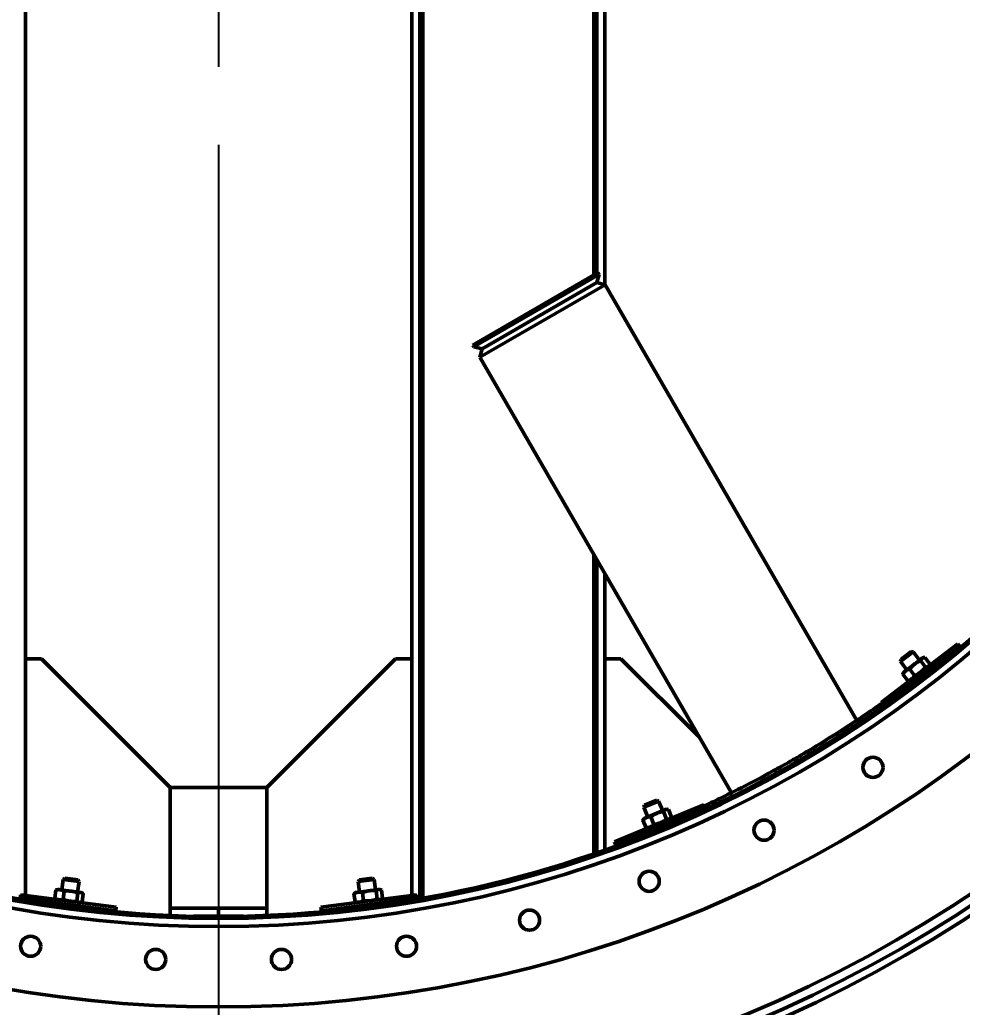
# Model space of a CAD drawing. Header units: inches. Extents: x 11 to 1621, y 11 to 1332.
# Drawn here: x 1241.02 to 1270.3, y 319.62 to 350.31 of the extents above; entities that cross this region are included whole.
import ezdxf

# ---------------------------------------------------------------- set-up
doc = ezdxf.new("R2010")
doc.units = ezdxf.units.IN
doc.header["$LTSCALE"] = 48
doc.header["$MEASUREMENT"] = 0
doc.linetypes.add('CHAIN', pattern=[0.7087, 0.4724, -0.0591, 0.1181, -0.0591])
for name, color, linetype, lineweight in [('Center Mark (ANSI)', 7, 'Continuous', 25), ('Centerline (ANSI)', 7, 'Continuous', 25), ('Dimension (ANSI)', 7, 'Continuous', 25), ('Visible (ANSI)', 7, 'Continuous', 50)]:
    doc.layers.add(name, color=color, linetype=linetype, lineweight=lineweight)
doc.styles.add('Dimension Text', font='tahoma.ttf')
doc.dimstyles.new('ELC FT', dxfattribs={"dimscale": 48, "dimtxt": 0.12, "dimasz": 0.098425, "dimexe": 0.05, "dimexo": 0.1, "dimgap": 0.031496, "dimtad": 1, "dimdec": 5, "dimzin": 3, "dimdsep": 46, "dimlunit": 4, "dimtxsty": 'Dimension Text', "dimcen": 0.09, "dimdle": 0.5, "dimclrd": 5, "dimclre": 5, "dimclrt": 256, "dimadec": 1, "dimazin": 3, "dimtfac": 0.833333, "dimtofl": 0, "dimtmove": 0, "dimatfit": 3, "dimfxl": 0, "dimfrac": 2, "dimtolj": 1, "dimtzin": 0, "dimlwd": 25, "dimlwe": 25, "dimarcsym": 0})

# ---------------------------------------------------------------- blocks, each defined once
blk = doc.blocks.new('*D39')
at = {"layer": 'Defpoints', "color": 0, "linetype": 'Continuous', "transparency": 16777216}
for p in [(1445.072, 324.19), (1247.197, 313.63), (1445.072, 253.693)]:
    blk.add_point(p, dxfattribs=at)
at = {"layer": 'Dimension (ANSI)', "color": 5, "linetype": 'Continuous', "lineweight": 25, "transparency": 16777216}
for p, q in [((1445.072, 319.39), (1445.072, 251.293)), ((1247.197, 308.83), (1247.197, 251.293)), ((1251.921, 253.693), (1440.348, 253.693))]:
    blk.add_line(p, q, dxfattribs=at)
at = {"layer": 'Dimension (ANSI)', "color": 5, "linetype": 'Continuous', "transparency": 16777216}
for points in [[(1251.921, 254.48), (1251.921, 252.905), (1247.197, 253.693)], [(1440.348, 254.48), (1440.348, 252.905), (1445.072, 253.693)]]:
    blk.add_solid(points, dxfattribs=at)
at = {"layer": 'Dimension (ANSI)', "linetype": 'Continuous', "lineweight": 25, "transparency": 16777216, "insert": (1346.134, 258.841), "char_height": 5.76, "attachment_point": 5, "style": 'Dimension Text'}
blk.add_mtext('\\A1;16\'-5 7/8"', dxfattribs=at)

msp = doc.modelspace()

# ---------------------------------------------------------------- linework, layer by layer
at = {"layer": 'Center Mark (ANSI)', "linetype": 'CHAIN', "ltscale": 0.952448}
msp.add_line((1247.196979, 403.130235), (1247.196979, 313.630235), dxfattribs=at)
at = {"layer": 'Centerline (ANSI)', "linetype": 'CHAIN', "ltscale": 0.952448}
msp.add_line((1247.196963, 896.951101), (1247.196963, 271.446921), dxfattribs=at)
at = {"layer": 'Visible (ANSI)'}
for p, q in [((1241.196979, 323.100624), (1241.196979, 393.659846)), ((1253.196979, 393.659846), (1253.196979, 323.100624)), ((1253.446979, 393.770084), (1253.446979, 322.990386)), ((1253.538693, 393.753764), (1253.538693, 323.006706)), ((1259.196979, 374.681033), (1259.196979, 342.079436)), ((1258.855266, 374.382487), (1258.855266, 342.377983)), ((1258.946979, 342.430934), (1258.946979, 374.329536)), ((1258.989287, 342.45536), (1255.092172, 340.20536)), ((1255.123422, 340.151233), (1259.020537, 342.401233)), ((1258.951907, 342.145103), (1259.020537, 342.401233)), ((1259.020537, 342.401233), (1258.989287, 342.45536)), ((1259.208037, 342.076474), (1255.310922, 339.826474)), ((1255.379552, 340.082603), (1258.951907, 342.145103)), ((1258.951907, 342.145103), (1255.379552, 340.082603)), ((1258.951907, 342.145103), (1259.208037, 342.076474)), ((1259.208037, 342.076474), (1267.024427, 328.538088)), ((1255.123422, 340.151233), (1255.092172, 340.20536)), ((1255.379552, 340.082603), (1255.123422, 340.151233)), ((1255.379552, 340.082603), (1255.310922, 339.826474)), ((1255.310922, 339.826474), (1263.127313, 326.288088)), ((1258.855266, 333.68749), (1258.855266, 324.38629)), ((1258.946979, 324.417882), (1258.946979, 333.528638)), ((1259.196979, 333.095625), (1259.196979, 324.505408)), ((1267.776834, 329.096027), (1270.156894, 330.922311)), ((1270.223493, 330.835518), (1270.156894, 330.922311)), ((1267.843433, 329.009234), (1270.223493, 330.835518)), ((1268.774573, 330.670437), (1268.377897, 330.366056)), ((1268.38747, 330.431096), (1268.709272, 330.678023)), ((1268.709272, 330.678023), (1268.774573, 330.670437)), ((1268.97466, 330.409679), (1268.774573, 330.670437)), ((1241.696979, 330.451101), (1241.196979, 330.451101)), ((1245.696979, 326.451101), (1241.696979, 330.451101)), ((1248.696979, 326.451101), (1252.696979, 330.451101)), ((1252.696979, 330.451101), (1253.196979, 330.451101)), ((1259.196979, 330.451101), (1259.696979, 330.451101)), ((1259.696979, 330.451101), (1262.126454, 328.021626)), ((1268.38747, 330.431096), (1268.377897, 330.366056)), ((1268.577983, 330.105298), (1268.377897, 330.366056)), ((1268.815154, 330.287286), (1268.540293, 330.076377)), ((1269.051183, 330.468397), (1268.815154, 330.287286)), ((1269.159525, 330.191101), (1269.001919, 330.396497)), ((1269.073829, 330.485774), (1269.051183, 330.468397)), ((1269.073829, 330.485774), (1269.107112, 330.493153)), ((1269.290989, 330.291977), (1269.133383, 330.497373)), ((1269.264372, 330.237454), (1269.280113, 330.267694)), ((1268.609803, 329.769284), (1268.452197, 329.974681)), ((1268.478814, 330.029203), (1268.463073, 329.998964)), ((1268.540293, 330.076377), (1268.478814, 330.029203)), ((1268.818932, 329.929755), (1268.661326, 330.135151)), ((1269.272152, 330.021979), (1269.231801, 330.074566)), ((1268.669357, 329.780883), (1268.636074, 329.773505)), ((1268.875476, 329.717599), (1268.835124, 329.770186)), ((1267.843433, 329.009234), (1267.776834, 329.096027)), ((1267.885674, 329.041647), (1267.907568, 329.0106)), ((1245.696979, 326.451101), (1248.696979, 326.451101)), ((1245.696979, 326.451101), (1245.696979, 322.474053)), ((1248.696979, 326.451101), (1248.696979, 322.474053)), ((1260.867511, 326.029933), (1260.405571, 325.838592)), ((1260.431652, 325.898937), (1260.806399, 326.054162)), ((1260.806399, 326.054162), (1260.867511, 326.029933)), ((1260.993291, 325.726274), (1260.867511, 326.029933)), ((1259.496282, 324.767404), (1262.26792, 325.915454)), ((1259.538147, 324.666331), (1262.309786, 325.814381)), ((1260.431652, 325.898937), (1260.405571, 325.838592)), ((1260.531351, 325.534932), (1260.405571, 325.838592)), ((1261.082404, 325.763186), (1260.807543, 325.649334)), ((1261.115285, 325.467297), (1261.016209, 325.706486)), ((1261.108776, 325.774109), (1261.082404, 325.763186)), ((1261.108776, 325.774109), (1261.142835, 325.772622)), ((1261.268378, 325.53071), (1261.169303, 325.7699)), ((1262.260594, 325.794005), (1262.276535, 325.759522)), ((1262.276535, 325.759522), (1262.260594, 325.794005)), ((1262.276535, 325.759522), (1262.260594, 325.794005)), ((1262.309786, 325.814381), (1262.26792, 325.915454)), ((1260.47512, 325.202132), (1260.376044, 325.441321)), ((1260.415866, 325.487097), (1260.392835, 325.461962)), ((1260.48746, 325.516752), (1260.415866, 325.487097)), ((1260.807543, 325.649334), (1260.48746, 325.516752)), ((1260.718656, 325.303008), (1260.61958, 325.542197)), ((1261.228556, 325.484935), (1261.251588, 325.51007)), ((1260.535646, 325.197922), (1260.501588, 325.199409)), ((1260.718363, 325.083447), (1260.692997, 325.144685)), ((1261.180302, 325.274788), (1261.154937, 325.336027)), ((1259.538147, 324.666331), (1259.496282, 324.767404)), ((1259.293623, 324.539799), (1259.314661, 324.480946)), ((1242.322233, 323.268182), (1242.365134, 323.594049)), ((1242.417893, 323.63327), (1242.365134, 323.594049)), ((1242.860856, 323.528786), (1242.365134, 323.594049)), ((1242.417893, 323.63327), (1242.820046, 323.580325)), ((1242.817955, 323.202919), (1242.860856, 323.528786)), ((1242.820046, 323.580325), (1242.860856, 323.528786)), ((1252.028825, 323.594049), (1251.533103, 323.528786)), ((1251.573913, 323.580325), (1251.533103, 323.528786)), ((1251.576004, 323.202919), (1251.533103, 323.528786)), ((1251.573913, 323.580325), (1251.976066, 323.63327)), ((1251.976066, 323.63327), (1252.028825, 323.594049)), ((1252.071726, 323.268182), (1252.028825, 323.594049)), ((1242.107135, 323.008085), (1242.140928, 323.264766)), ((1242.198302, 323.284498), (1242.165789, 323.274247)), ((1242.275132, 323.274383), (1242.198302, 323.284498)), ((1242.618623, 323.229162), (1242.275132, 323.274383)), ((1242.368481, 322.973678), (1242.402274, 323.23036)), ((1242.913585, 323.190329), (1242.618623, 323.229162)), ((1251.528903, 323.196718), (1251.452073, 323.186604)), ((1251.872393, 323.24194), (1251.528903, 323.196718)), ((1252.167356, 323.280772), (1251.872393, 323.24194)), ((1252.122535, 322.986456), (1252.088742, 323.243137)), ((1252.195657, 323.284498), (1252.167356, 323.280772)), ((1252.195657, 323.284498), (1252.22817, 323.274247)), ((1252.286824, 323.008085), (1252.253031, 323.264766)), ((1241.027793, 323.012554), (1241.042072, 323.121018)), ((1241.027793, 323.012554), (1244.002127, 322.620975)), ((1241.042072, 323.121018), (1244.016407, 322.729439)), ((1241.196979, 322.947144), (1241.196979, 322.99028)), ((1242.157448, 322.974176), (1242.128695, 322.992493)), ((1242.794117, 322.917642), (1242.827909, 323.174324)), ((1242.941886, 323.186604), (1242.913585, 323.190329)), ((1242.941886, 323.186604), (1242.970638, 323.168286)), ((1242.958406, 322.896013), (1242.992199, 323.152695)), ((1250.377552, 322.729439), (1253.351887, 323.121018)), ((1250.391832, 322.620975), (1253.366166, 323.012554)), ((1251.435553, 322.896013), (1251.40176, 323.152695)), ((1251.452073, 323.186604), (1251.423321, 323.168286)), ((1251.6969, 322.93042), (1251.663107, 323.187101)), ((1252.236511, 322.974176), (1252.265264, 322.992493)), ((1253.196979, 322.99028), (1253.196979, 322.947144)), ((1253.366166, 323.012554), (1253.351887, 323.121018)), ((1242.258447, 322.783679), (1242.267099, 322.849396)), ((1242.754169, 322.718416), (1242.762821, 322.784133)), ((1242.901031, 322.876281), (1242.933545, 322.886533)), ((1244.002127, 322.620975), (1244.016407, 322.729439)), ((1248.696979, 322.701101), (1245.696979, 322.701101)), ((1247.196979, 322.451101), (1247.196979, 322.701101)), ((1247.196979, 322.701101), (1247.196979, 322.451101)), ((1250.391832, 322.620975), (1250.377552, 322.729439)), ((1251.492928, 322.876281), (1251.460414, 322.886533)), ((1251.63979, 322.718416), (1251.631138, 322.784133)), ((1252.135512, 322.783679), (1252.12686, 322.849396)), ((1244.26598, 322.499749), (1244.271068, 322.562042)), ((1247.196979, 322.451101), (1246.421579, 322.451101)), ((1247.97238, 322.451101), (1247.196979, 322.451101))]:
    msp.add_line(p, q, dxfattribs=at)
for centre, radius in [((1247.196979, 358.380235), 48.3125), ((1247.196979, 358.380235), 46.34375), ((1247.196979, 358.380235), 42.829288), ((1247.196979, 358.380235), 42.579288), ((1247.196979, 358.380235), 42.279288), ((1247.196979, 358.380235), 38.75), ((1247.196979, 358.380235), 36.25), ((1247.196979, 358.380235), 36), ((1267.524452, 327.078672), 0.3125), ((1264.141192, 325.125346), 0.3125), ((1260.572287, 323.536367), 0.3125), ((1256.85684, 322.329145), 0.3125), ((1241.358402, 321.516906), 0.3125), ((1253.035557, 321.516906), 0.3125), ((1245.243653, 321.10855), 0.3125), ((1249.150306, 321.10855), 0.3125)]:
    msp.add_circle(centre, radius, dxfattribs=at)
for start, end in [(289.67, 325.33), (229.67, 265.33), (265.33, 289.67)]:
    msp.add_arc((1247.196979, 358.380235), 35.9375, start, end, dxfattribs=at)
for points, weights in [([(1268.815154, 330.287286), (1268.736119, 330.22664), (1268.661326, 330.135151)], [1, 1.0379548493, 1]), ([(1269.001919, 330.396497), (1268.894189, 330.347931), (1268.815154, 330.287286)], [1, 1.0379548493, 1]), ([(1269.051183, 330.468397), (1269.020677, 330.444988), (1269.001919, 330.396497)], [1, 1.0379548493, 1]), ([(1269.133383, 330.497373), (1269.081689, 330.491805), (1269.051183, 330.468397)], [1, 1.0379548493, 1]), ([(1269.241725, 330.220077), (1269.272232, 330.243485), (1269.290989, 330.291977)], [1, 1.0379548493, 1]), ([(1268.540293, 330.076377), (1268.491765, 330.03914), (1268.452197, 329.974681)], [1, 1.0379548493, 1]), ([(1268.452197, 329.974681), (1268.457302, 329.987878), (1268.463073, 329.998964)], [1, 1.01005189042, 1.01477953359]), ([(1268.661326, 330.135151), (1268.588822, 330.113615), (1268.540293, 330.076377)], [1, 1.0379548493, 1]), ([(1268.818932, 329.929755), (1268.926662, 329.97832), (1269.005697, 330.038966)], [1, 1.0379548493, 1]), ([(1269.005697, 330.038966), (1269.084732, 330.099612), (1269.159525, 330.191101)], [1, 1.0379548493, 1]), ([(1269.159525, 330.191101), (1269.211219, 330.196669), (1269.241725, 330.220077)], [1, 1.0379548493, 1]), ([(1268.609803, 329.769284), (1268.682307, 329.79082), (1268.730836, 329.828058)], [1, 1.0379548493, 1]), ([(1268.636074, 329.773505), (1268.623872, 329.770799), (1268.609803, 329.769284)], [1.01477953359, 1.01005189042, 1]), ([(1268.730836, 329.828058), (1268.779364, 329.865295), (1268.818932, 329.929755)], [1, 1.0379548493, 1]), ([(1261.016209, 325.706486), (1260.899581, 325.687458), (1260.807543, 325.649334)], [1, 1.0379548493, 1]), ([(1261.082404, 325.763186), (1261.046878, 325.74847), (1261.016209, 325.706486)], [1, 1.0379548493, 1]), ([(1261.169303, 325.7699), (1261.117929, 325.777901), (1261.082404, 325.763186)], [1, 1.0379548493, 1]), ([(1260.48746, 325.516752), (1260.430947, 325.493343), (1260.376044, 325.441321)], [1, 1.0379548493, 1]), ([(1260.376044, 325.441321), (1260.384391, 325.452747), (1260.392835, 325.461962)], [1, 1.01005189042, 1.01477953359]), ([(1260.61958, 325.542197), (1260.543973, 325.54016), (1260.48746, 325.516752)], [1, 1.0379548493, 1]), ([(1260.807543, 325.649334), (1260.715504, 325.611211), (1260.61958, 325.542197)], [1, 1.0379548493, 1]), ([(1260.718656, 325.303008), (1260.835284, 325.322037), (1260.927323, 325.36016)], [1, 1.0379548493, 1]), ([(1260.927323, 325.36016), (1261.019361, 325.398283), (1261.115285, 325.467297)], [1, 1.0379548493, 1]), ([(1261.115285, 325.467297), (1261.166658, 325.459296), (1261.202184, 325.474011)], [1, 1.0379548493, 1]), ([(1261.202184, 325.474011), (1261.237709, 325.488726), (1261.268378, 325.53071)], [1, 1.0379548493, 1]), ([(1260.47512, 325.202132), (1260.550727, 325.204169), (1260.60724, 325.227577)], [1, 1.0379548493, 1]), ([(1260.501588, 325.199409), (1260.489101, 325.199955), (1260.47512, 325.202132)], [1.01477953359, 1.01005189042, 1]), ([(1260.60724, 325.227577), (1260.663753, 325.250986), (1260.718656, 325.303008)], [1, 1.0379548493, 1]), ([(1242.275132, 323.274383), (1242.214486, 323.282368), (1242.140928, 323.264766)], [1, 1.0379548493, 1]), ([(1242.140928, 323.264766), (1242.153869, 323.270488), (1242.165789, 323.274247)], [1, 1.01005189042, 1.01477953359]), ([(1242.402274, 323.23036), (1242.335777, 323.266399), (1242.275132, 323.274383)], [1, 1.0379548493, 1]), ([(1242.618623, 323.229162), (1242.519854, 323.242165), (1242.402274, 323.23036)], [1, 1.0379548493, 1]), ([(1242.827909, 323.174324), (1242.717392, 323.216159), (1242.618623, 323.229162)], [1, 1.0379548493, 1]), ([(1251.528903, 323.196718), (1251.468257, 323.188734), (1251.40176, 323.152695)], [1, 1.0379548493, 1]), ([(1251.663107, 323.187101), (1251.589548, 323.204702), (1251.528903, 323.196718)], [1, 1.0379548493, 1]), ([(1251.872393, 323.24194), (1251.773624, 323.228937), (1251.663107, 323.187101)], [1, 1.0379548493, 1]), ([(1252.088742, 323.243137), (1251.971163, 323.254943), (1251.872393, 323.24194)], [1, 1.0379548493, 1]), ([(1252.167356, 323.280772), (1252.129232, 323.275753), (1252.088742, 323.243137)], [1, 1.0379548493, 1]), ([(1252.253031, 323.264766), (1252.205479, 323.285791), (1252.167356, 323.280772)], [1, 1.0379548493, 1]), ([(1242.128695, 322.992493), (1242.118154, 322.999208), (1242.107135, 323.008085)], [1.01477953359, 1.01005189042, 1]), ([(1242.107135, 323.008085), (1242.173631, 322.972045), (1242.234277, 322.964061)], [1, 1.0379548493, 1]), ([(1242.234277, 322.964061), (1242.294923, 322.956077), (1242.368481, 322.973678)], [1, 1.0379548493, 1]), ([(1242.368481, 322.973678), (1242.478999, 322.931843), (1242.577768, 322.91884)], [1, 1.0379548493, 1]), ([(1242.577768, 322.91884), (1242.676537, 322.905837), (1242.794117, 322.917642)], [1, 1.0379548493, 1]), ([(1242.794117, 322.917642), (1242.834607, 322.885026), (1242.87273, 322.880007)], [1, 1.0379548493, 1]), ([(1242.913585, 323.190329), (1242.875462, 323.195348), (1242.827909, 323.174324)], [1, 1.0379548493, 1]), ([(1242.87273, 322.880007), (1242.910854, 322.874988), (1242.958406, 322.896013)], [1, 1.0379548493, 1]), ([(1242.992199, 323.152695), (1242.951708, 323.18531), (1242.913585, 323.190329)], [1, 1.0379548493, 1]), ([(1251.40176, 323.152695), (1251.41278, 323.161571), (1251.423321, 323.168286)], [1, 1.01005189042, 1.01477953359]), ([(1251.460414, 322.886533), (1251.448495, 322.890291), (1251.435553, 322.896013)], [1.01477953359, 1.01005189042, 1]), ([(1251.435553, 322.896013), (1251.509112, 322.878412), (1251.569757, 322.886396)], [1, 1.0379548493, 1]), ([(1251.569757, 322.886396), (1251.630403, 322.89438), (1251.6969, 322.93042)], [1, 1.0379548493, 1]), ([(1251.6969, 322.93042), (1251.814479, 322.918614), (1251.913248, 322.931618)], [1, 1.0379548493, 1]), ([(1251.913248, 322.931618), (1252.012017, 322.944621), (1252.122535, 322.986456)], [1, 1.0379548493, 1]), ([(1252.122535, 322.986456), (1252.170087, 322.965431), (1252.20821, 322.97045)], [1, 1.0379548493, 1]), ([(1252.20821, 322.97045), (1252.246334, 322.975469), (1252.286824, 323.008085)], [1, 1.0379548493, 1])]:
    msp.add_rational_spline(points, weights, degree=2, dxfattribs=at)
msp.add_open_spline([(1262.281751, 325.882064), (1262.282893, 325.882595), (1262.284055, 325.883134), (1262.356041, 325.916557), (1262.494771, 325.981048), (1262.890896, 326.171066), (1263.144489, 326.29492), (1263.7381, 326.596821), (1264.073806, 326.773022), (1264.604529, 327.064106), (1264.785692, 327.165457), (1265.149105, 327.373035), (1265.330505, 327.478783), (1265.687736, 327.691204), (1265.862718, 327.79738), (1266.37501, 328.113956), (1266.687583, 328.315318), (1267.220107, 328.667307), (1267.434423, 328.814015), (1267.685363, 328.987683), (1267.756584, 329.03758), (1267.798858, 329.06732)], degree=3, knots=[1.5358627, 1.5358627, 1.5358627, 1.5358627, 1.587600717, 1.587600717, 4.689893262, 4.689893262, 7.786393195, 7.786393195, 10.933458792, 10.933458792, 12.523245516, 12.523245516, 14.115322635, 14.115322635, 15.711395981, 15.711395981, 18.960085674, 18.960085674, 22.223031188, 22.223031188, 24.353625932, 24.353625932, 24.353625932, 24.353625932], dxfattribs=at)

# ---------------------------------------------------------------- dimensions: what is measured, and where the dimension line sits
at = {"layer": 'Dimension (ANSI)', "color": 5, "linetype": 'Continuous', "lineweight": 25, "true_color": 0x0000ff}
dim = msp.add_linear_dim(base=(1445.071979, 253.692735), p1=(1247.196979, 313.630235), p2=(1445.071979, 324.190163), angle=180, dimstyle='ELC FT', override={"dimgap": 0.031496, "dimdec": 5, "dimlfac": 1, "dimtol": 0, "dimlim": 0, "dimtp": 0, "dimtm": 0, "dimtdec": 2, "dimatfit": 1}, dxfattribs=at)
dim.commit()
dim.dimension.update_dxf_attribs({"geometry": '*D39', "text_midpoint": (1346.134479, 253.692735), "dimtype": 160})

doc.saveas('drawing.dxf')
